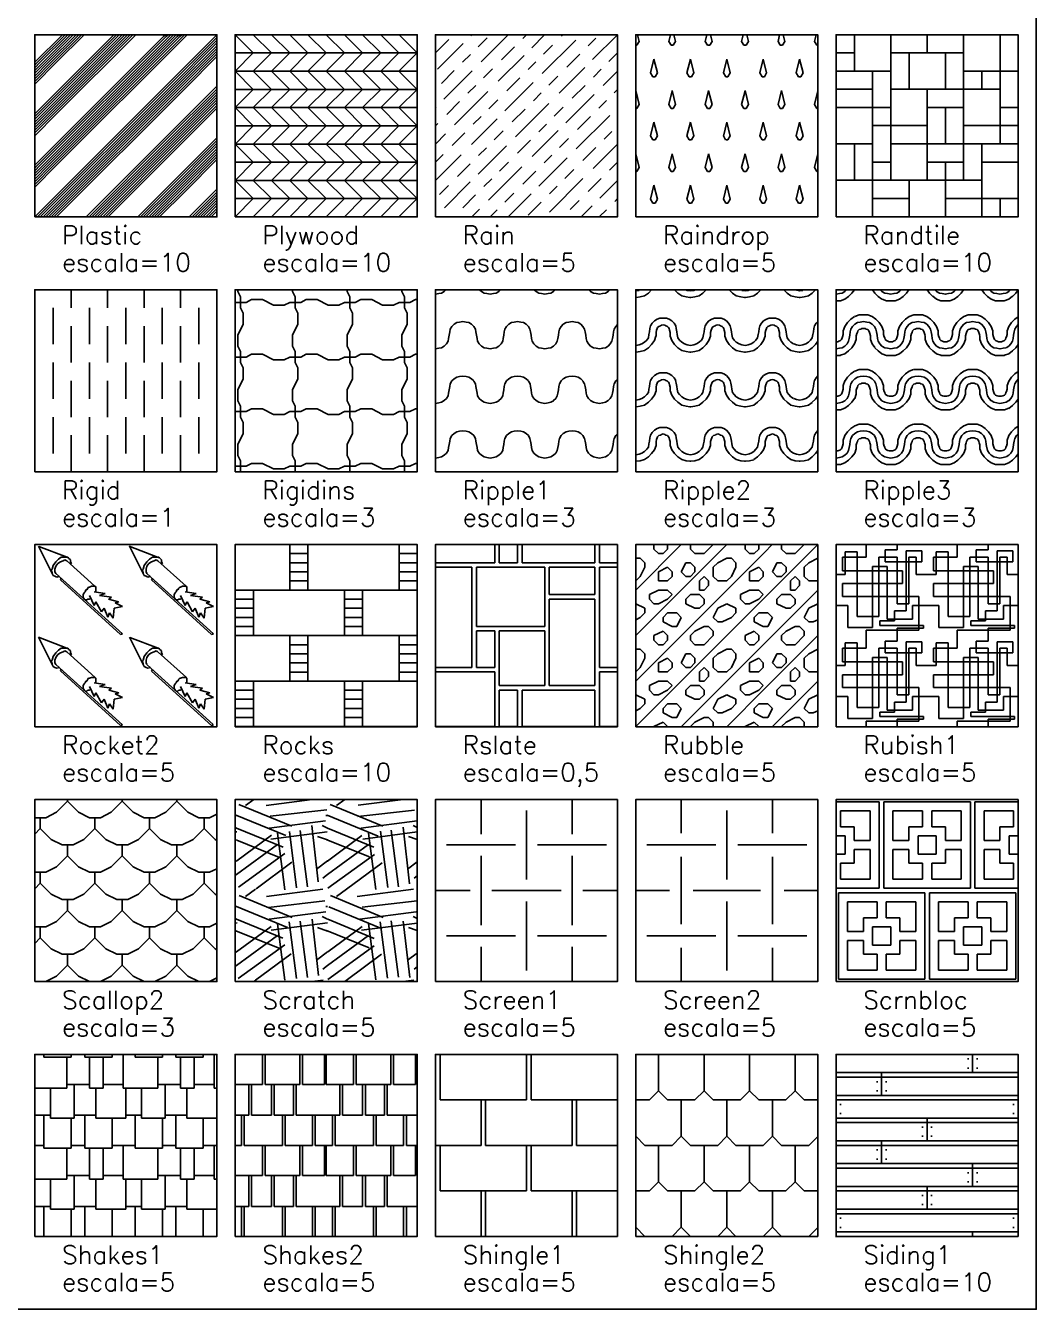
# Model space of a CAD drawing. Header units: inches. Extents: x -1 to 462, y -162 to 137.
# Drawn here: x 43.5 to 99, y -162 to -91.5 of the extents above; entities that cross this region are included whole.
import ezdxf

# ---------------------------------------------------------------- set-up
doc = ezdxf.new("R2010")
doc.units = ezdxf.units.IN
doc.header["$MEASUREMENT"] = 0
doc.layers.add('FORMATO', color=7, linetype='Continuous', plot=False)
for name, color, linetype in [('HATCH', 7, 'Continuous'), ('RECTANGLE', 7, 'Continuous'), ('TEXT', 5, 'Continuous')]:
    doc.layers.add(name, color=color, linetype=linetype)
doc.styles.add('nr', font='simplex.shx')

msp = doc.modelspace()

# ---------------------------------------------------------------- hatches: boundary and pattern name
at = {"layer": 'HATCH'}
h = msp.add_hatch(dxfattribs=at)
h.set_pattern_fill('PLASTIC', color=256, scale=10, style=0)
h.set_pattern_definition([(45, (44, -102), (0, 2.82843), [10]), (45, (44.15, -102), (0, 2.82843), [10]), (45, (44.3, -102), (0, 2.82843), [10]), (45, (44.45, -102), (0, 2.82843), [10]), (45, (44.6, -102), (0, 2.82843), [10]), (45, (44.75, -102), (0, 2.82843), [10]), (45, (44.9, -102), (0, 2.82843), [10]), (45, (45.05, -102), (0, 2.82843), [10]), (45, (45.2, -102), (0, 2.82843), [10])])
h.paths.add_polyline_path([(44, -102), (54, -102), (54, -92), (44, -92)])
h = msp.add_hatch(dxfattribs=at)
h.set_pattern_fill('PLYWOOD', color=256, scale=10, style=0)
h.set_pattern_definition([(0, (55, -102), (0, 1), [10]), (45, (55, -102), (1, -7e-17), [1.41421, -1.41421]), (315, (55, -102), (1, -2e-16), [1.41421, -1.41421])])
h.paths.add_polyline_path([(55, -102), (65, -102), (65, -92), (55, -92)])
h = msp.add_hatch(dxfattribs=at)
h.set_pattern_fill('RAIN', color=256, scale=5, style=0)
h.set_pattern_definition([(45, (66.5, -101.5), (1.47487, 3.47487), [2, -0.6, 2.2, -0.7, 2.6, -0.8]), (45, (67.5, -101.5), (-0.2929, 1.7071), [1, -0.65, 0.6, -0.6, 0.7, -0.7])])
h.paths.add_polyline_path([(66, -102), (76, -102), (76, -92), (66, -92)])
h = msp.add_hatch(dxfattribs=at)
h.set_pattern_fill('RAINDROP', color=256, scale=5, style=0, pattern_type=2)
h.set_pattern_definition([(283.8979, (77, -102), (1.9999987, -6.928198), [0.78062, -11.70937]), (256.1021, (77, -102), (-2, -6.928203), [0.78062, -11.70937]), (300, (76.8125, -102.7578), (2, -1e-14), [0.25, -1.75]), (240, (77.1875, -102.7578), (-2, -1e-14), [0.25, -1.75]), (0, (76.9375, -102.9743), (1, 1.73205), [0.125, -1.875])])
h.paths.add_polyline_path([(77, -102), (87, -102), (87, -92), (77, -92)])
h = msp.add_hatch(dxfattribs=at)
h.set_pattern_fill('RANDTILE', color=256, scale=10, style=0)
h.set_pattern_definition([(0, (88, -102), (10, 10), [10, 0]), (0, (90, -101), (10, 10), [2, -2, 4, -2]), (0, (88, -100), (10, 10), [8, -2]), (0, (90, -99), (10, 10), [1, -2, 2, -1, 2, -2]), (0, (91, -98), (10, 10), [9, -1]), (0, (90, -97), (10, 10), [3, -2, 3, -2]), (0, (93, -96), (10, 10), [2, -2, 4, -2]), (0, (88, -95), (10, 10), [2, -1, 6, -1]), (0, (95, -94), (10, 10), [6, -4]), (0, (88, -93), (10, 10), [1, -2, 4, -3]), (90, (88, -102), (-10, 10), [10, 0]), (90, (89, -100), (-10, 10), [2, -4, 2, -2]), (90, (90, -102), (-10, 10), [8, -2]), (90, (91, -100), (-10, 10), [8, -2]), (90, (92, -102), (-10, 10), [2, -5, 2, -1]), (90, (93, -100), (-10, 10), [5, -2, 1, -2]), (90, (94, -98), (-10, 10), [2, -1, 2, -1, 3, -1]), (90, (95, -100), (-10, 10), [8, -2]), (90, (96, -102), (-10, 10), [4, -3, 1, -2]), (90, (97, -98), (-10, 10), [7, -3])])
h.paths.add_polyline_path([(88, -102), (98, -102), (98, -92), (88, -92)])
h = msp.add_hatch(dxfattribs=at)
h.set_pattern_fill('RIGID', color=256, style=0, pattern_type=2)
h.set_pattern_definition([(270, (45, -116), (2, -4e-16), [2, -1]), (90, (46, -113), (-2, 1e-16), [2, -1])])
h.paths.add_polyline_path([(44, -116), (54, -116), (54, -106), (44, -106)])
h = msp.add_hatch(dxfattribs=at)
h.set_pattern_fill('RIGIDINS', color=256, scale=3, style=0)
h.set_pattern_definition([(0, (55, -115.7), (3, 3), [0.6, -2.4]), (0, (57.1, -115.85), (3, 3), [0.6, -2.4]), (0, (55.9, -115.55), (3, 3), [0.6, -2.4]), (90, (55.3, -116), (-3, 3), [0.6, -2.4]), (90, (55.15, -115.1), (-3, 3), [0.6, -2.4]), (90, (55.45, -113.9), (-3, 3), [0.6, -2.4]), (26.565, (55.6, -115.7), (3, 1e-09), [0.3354, -6.3728]), (26.565, (57.7, -115.85), (3, 1e-09), [0.3354, -6.3728]), (116.565, (55.3, -115.4), (-1e-09, 3), [0.3354, -6.3728]), (116.565, (55.45, -113.3), (-1e-09, 3), [0.3354, -6.3728]), (63.435, (55.15, -114.5), (2e-10, 3), [0.6708, -6.0374]), (333.435, (56.5, -115.55), (3, -1e-09), [0.6708, -6.0374])])
h.paths.add_polyline_path([(55, -116), (65, -116), (65, -106), (55, -106)])
h = msp.add_hatch(dxfattribs=at)
h.set_pattern_fill('RIPPLE1', color=256, scale=3, style=0, pattern_type=2)
h.set_pattern_definition([(170.5377, (69, -115.25), (-3, -1e-06), [0.18248, -18.0658]), (168.69, (68.82, -115.22), (-3, -1e-06), [0.15297, -15.1441]), (149.036, (68.67, -115.19), (-6, 3.000004), [0.17493, -17.31793]), (135, (68.52, -115.1), (-3, 0), [0.1697, -4.07294]), (120.964, (68.4, -114.98), (-6.000007, 8.999994), [0.17493, -17.31793]), (101.31, (68.31, -114.83), (-2.999993, 12.000002), [0.15297, -15.1441]), (99.4623, (68.28, -114.68), (-2.999994, 15.000002), [0.18248, -18.0658]), (99.4623, (68.25, -114.5), (-2.999994, 15.000002), [0.18248, -18.0658]), (101.31, (68.22, -114.32), (-2.999993, 12.000002), [0.15297, -15.1441]), (120.964, (68.19, -114.17), (-6.000007, 8.999994), [0.17493, -17.31793]), (135, (68.1, -114.02), (-3, 0), [0.1697, -4.07294]), (149.036, (67.98, -113.9), (-6, 3.000004), [0.17493, -17.31793]), (168.69, (67.83, -113.81), (-3, -1e-06), [0.15297, -15.1441]), (170.5377, (67.68, -113.78), (-3, -1e-06), [0.18248, -18.0658]), (9.4623, (67.32, -113.78), (15.000002, 2.999994), [0.18248, -18.0658]), (11.31, (67.17, -113.81), (12.000002, 2.999993), [0.15297, -15.1441]), (30.964, (67.02, -113.9), (8.999994, 6.000007), [0.17493, -17.31793]), (45, (66.9, -114.02), (0, 3), [0.1697, -4.07294]), (59.036, (66.81, -114.17), (3.000004, 6), [0.17493, -17.31793]), (78.69, (66.78, -114.32), (-1e-06, 3), [0.15297, -15.1441]), (80.5377, (66.75, -114.5), (-1e-06, 3), [0.18248, -18.0658]), (80.5377, (66.72, -114.68), (-1e-06, 3), [0.18248, -18.0658]), (78.69, (66.69, -114.83), (-1e-06, 3), [0.15297, -15.1441]), (59.036, (66.6, -114.98), (3.000004, 6), [0.17493, -17.31793]), (45, (66.48, -115.1), (0, 3), [0.1697, -4.07294]), (30.964, (66.33, -115.19), (8.999994, 6.000007), [0.17493, -17.31793]), (11.31, (66.18, -115.22), (12.000002, 2.999993), [0.15297, -15.1441]), (9.4623, (66, -115.25), (15.000002, 2.999994), [0.18248, -18.0658])])
h.paths.add_polyline_path([(66, -116), (76, -116), (76, -106), (66, -106)])
h = msp.add_hatch(dxfattribs=at)
h.set_pattern_fill('RIPPLE2', color=256, scale=3, style=0, pattern_type=2)
h.set_pattern_definition([(90, (78.89, -114.56), (-3, 3), [0.21, -2.79]), (104.036, (78.89, -114.35), (-2.999994, 9), [0.1237, -12.24563]), (108.435, (78.86, -114.23), (-2.999995, 6), [0.09487, -9.39196]), (116.565, (78.83, -114.14), (-3, 3), [0.0671, -6.6411]), (135, (78.8, -114.08), (-3, 0), [0.08485, -4.1578]), (161.565, (78.74, -114.02), (-3, -4e-06), [0.09487, -9.39196]), (153.435, (78.65, -113.99), (-3, 1e-06), [0.0671, -6.6411]), (161.565, (78.59, -113.96), (-3, -4e-06), [0.09487, -9.39196]), (125.5377, (79.13, -115.01), (-9.000005, 11.999995), [0.25807, -25.5489]), (110.556, (78.98, -114.8), (-5.999988, 15.000006), [0.25632, -25.3757]), (171.87, (79.97, -115.43), (-2.999998, 7e-07), [0.21213, -21.00107]), (165.964, (79.76, -115.4), (-3, -3e-06), [0.2474, -12.12193]), (144.4623, (79.52, -115.34), (-8.999999, 6.000003), [0.25807, -25.5489]), (135, (79.31, -115.19), (-3, 0), [0.25456, -3.9881]), (0, (79.97, -115.43), (3, 3), [0.03, -2.97]), (180, (77.03, -115.43), (-3, -3), [0.03, -2.97]), (18.435, (78.41, -113.96), (6, 2.999995), [0.09487, -9.39196]), (26.565, (78.35, -113.99), (3, 3), [0.0671, -6.6411]), (18.435, (78.26, -114.02), (6, 2.999995), [0.09487, -9.39196]), (45, (78.2, -114.08), (0, 3), [0.08485, -4.1578]), (63.435, (78.17, -114.14), (1e-06, 3), [0.0671, -6.6411]), (71.565, (78.14, -114.23), (-4e-06, 3), [0.09487, -9.39196]), (75.964, (78.11, -114.35), (-3e-06, 3), [0.1237, -12.24563]), (90, (78.11, -114.56), (-3, 3), [0.21, -2.79]), (69.444, (78.02, -114.8), (2.999993, 9.000002), [0.25632, -25.3757]), (54.4623, (77.87, -115.01), (6.000003, 8.999999), [0.25807, -25.5489]), (45, (77.69, -115.19), (0, 3), [0.25456, -3.9881]), (35.5377, (77.48, -115.34), (11.999995, 9.000005), [0.25807, -25.5489]), (14.036, (77.24, -115.4), (9, 2.999994), [0.2474, -12.12193]), (8.13, (77.03, -115.43), (17.999999, 2.999998), [0.21213, -21.00107]), (9.4623, (77, -115.07), (15.000002, 2.999994), [0.18248, -18.0658]), (21.8014, (77.18, -115.04), (6, 2.999998), [0.16156, -15.99394]), (30.964, (77.33, -114.98), (8.999994, 6.000007), [0.17493, -17.31793]), (45, (77.48, -114.89), (0, 3), [0.1697, -4.07294]), (53.13, (77.6, -114.77), (6, 9), [0.15, -14.85]), (80.5377, (77.69, -114.65), (-1e-06, 3), [0.18248, -18.0658]), (78.69, (77.72, -114.47), (-1e-06, 3), [0.15297, -15.1441]), (80.5377, (77.75, -114.32), (-1e-06, 3), [0.18248, -18.0658]), (78.69, (77.78, -114.14), (-1e-06, 3), [0.15297, -15.1441]), (59.036, (77.81, -113.99), (3.000004, 6), [0.17493, -17.31793]), (45, (77.9, -113.84), (0, 3), [0.1697, -4.07294]), (30.964, (78.02, -113.72), (8.999994, 6.000007), [0.17493, -17.31793]), (21.8014, (78.17, -113.63), (6, 2.999998), [0.16156, -15.99394]), (0, (78.32, -113.57), (3, 3), [0.18, -2.82]), (180, (78.68, -113.57), (-3, -3), [0.18, -2.82]), (158.1986, (78.83, -113.63), (-9, 3), [0.16156, -15.99394]), (149.036, (78.98, -113.72), (-6, 3.000004), [0.17493, -17.31793]), (135, (79.1, -113.84), (-3, 0), [0.1697, -4.07294]), (120.964, (79.19, -113.99), (-6.000007, 8.999994), [0.17493, -17.31793]), (101.31, (79.22, -114.14), (-2.999993, 12.000002), [0.15297, -15.1441]), (99.4623, (79.25, -114.32), (-2.999994, 15.000002), [0.18248, -18.0658]), (101.31, (79.28, -114.47), (-2.999993, 12.000002), [0.15297, -15.1441]), (99.4623, (79.31, -114.65), (-2.999994, 15.000002), [0.18248, -18.0658]), (126.87, (79.4, -114.77), (-3, 3), [0.15, -14.85]), (135, (79.52, -114.89), (-3, 0), [0.1697, -4.07294]), (149.036, (79.67, -114.98), (-6, 3.000004), [0.17493, -17.31793]), (158.1986, (79.82, -115.04), (-9, 3), [0.16156, -15.99394]), (170.5377, (80, -115.07), (-3, -1e-06), [0.18248, -18.0658])])
h.paths.add_polyline_path([(77, -116), (87, -116), (87, -106), (77, -106)])
h = msp.add_hatch(dxfattribs=at)
h.set_pattern_fill('RIPPLE3', color=256, scale=3, style=0, pattern_type=2)
h.set_pattern_definition([(180, (89.53, -113.39), (-3, -3), [0.03, -2.97]), (180, (89.74, -113.39), (-3, -3), [0.21, -2.79]), (159.444, (89.98, -113.48), (-9.000002, 2.999993), [0.25632, -25.3757]), (144.4623, (90.19, -113.63), (-8.999999, 6.000003), [0.25807, -25.5489]), (135, (90.37, -113.81), (-3, 0), [0.25456, -3.9881]), (125.5377, (90.52, -114.02), (-9.000005, 11.999995), [0.25807, -25.5489]), (180, (91, -114.86), (-3, -3), [0.09, -2.91]), (153.435, (90.91, -114.86), (-3, 1e-06), [0.0671, -6.6411]), (161.565, (90.85, -114.83), (-3, -4e-06), [0.09487, -9.39196]), (135, (90.76, -114.8), (-3, 0), [0.08485, -4.1578]), (108.435, (90.7, -114.74), (-2.999995, 6), [0.09487, -9.39196]), (116.565, (90.67, -114.65), (-3, 3), [0.0671, -6.6411]), (104.036, (90.64, -114.59), (-2.999994, 9), [0.1237, -12.24563]), (90, (90.61, -114.47), (-3, 3), [0.21, -2.79]), (110.556, (90.61, -114.26), (-5.999988, 15.000006), [0.25632, -25.3757]), (0, (89.47, -113.39), (3, 3), [0.03, -2.97]), (0, (89.26, -113.39), (3, 3), [0.21, -2.79]), (20.556, (89.02, -113.48), (15.000006, 5.999988), [0.25632, -25.3757]), (35.5377, (88.81, -113.63), (11.999995, 9.000005), [0.25807, -25.5489]), (45, (88.63, -113.81), (0, 3), [0.25456, -3.9881]), (54.4623, (88.48, -114.02), (6.000003, 8.999999), [0.25807, -25.5489]), (69.444, (88.39, -114.26), (2.999993, 9.000002), [0.25632, -25.3757]), (90, (88.39, -114.47), (-3, 3), [0.21, -2.79]), (75.964, (88.36, -114.59), (-3e-06, 3), [0.1237, -12.24563]), (63.435, (88.33, -114.65), (1e-06, 3), [0.0671, -6.6411]), (71.565, (88.3, -114.74), (-4e-06, 3), [0.09487, -9.39196]), (45, (88.24, -114.8), (0, 3), [0.08485, -4.1578]), (18.435, (88.15, -114.83), (6, 2.999995), [0.09487, -9.39196]), (26.565, (88.09, -114.86), (3, 3), [0.0671, -6.6411]), (0, (88, -114.86), (3, 3), [0.09, -2.91]), (170.5377, (91, -115.25), (-3, -1e-06), [0.18248, -18.0658]), (168.69, (90.82, -115.22), (-3, -1e-06), [0.15297, -15.1441]), (149.036, (90.67, -115.19), (-6, 3.000004), [0.17493, -17.31793]), (135, (90.52, -115.1), (-3, 0), [0.1697, -4.07294]), (120.964, (90.4, -114.98), (-6.000007, 8.999994), [0.17493, -17.31793]), (101.31, (90.31, -114.83), (-2.999993, 12.000002), [0.15297, -15.1441]), (99.4623, (90.28, -114.68), (-2.999994, 15.000002), [0.18248, -18.0658]), (99.4623, (90.25, -114.5), (-2.999994, 15.000002), [0.18248, -18.0658]), (101.31, (90.22, -114.32), (-2.999993, 12.000002), [0.15297, -15.1441]), (120.964, (90.19, -114.17), (-6.000007, 8.999994), [0.17493, -17.31793]), (135, (90.1, -114.02), (-3, 0), [0.1697, -4.07294]), (149.036, (89.98, -113.9), (-6, 3.000004), [0.17493, -17.31793]), (168.69, (89.83, -113.81), (-3, -1e-06), [0.15297, -15.1441]), (170.5377, (89.68, -113.78), (-3, -1e-06), [0.18248, -18.0658]), (9.4623, (89.32, -113.78), (15.000002, 2.999994), [0.18248, -18.0658]), (11.31, (89.17, -113.81), (12.000002, 2.999993), [0.15297, -15.1441]), (30.964, (89.02, -113.9), (8.999994, 6.000007), [0.17493, -17.31793]), (45, (88.9, -114.02), (0, 3), [0.1697, -4.07294]), (59.036, (88.81, -114.17), (3.000004, 6), [0.17493, -17.31793]), (78.69, (88.78, -114.32), (-1e-06, 3), [0.15297, -15.1441]), (80.5377, (88.75, -114.5), (-1e-06, 3), [0.18248, -18.0658]), (80.5377, (88.72, -114.68), (-1e-06, 3), [0.18248, -18.0658]), (78.69, (88.69, -114.83), (-1e-06, 3), [0.15297, -15.1441]), (59.036, (88.6, -114.98), (3.000004, 6), [0.17493, -17.31793]), (45, (88.48, -115.1), (0, 3), [0.1697, -4.07294]), (30.964, (88.33, -115.19), (8.999994, 6.000007), [0.17493, -17.31793]), (11.31, (88.18, -115.22), (12.000002, 2.999993), [0.15297, -15.1441]), (9.4623, (88, -115.25), (15.000002, 2.999994), [0.18248, -18.0658]), (0, (88.03, -115.61), (3, 3), [0.21, -2.79]), (20.556, (88.24, -115.61), (15.0000055, 5.999988), [0.25632, -25.3757]), (35.5377, (88.48, -115.52), (11.999995, 9.000005), [0.25807, -25.5489]), (45, (88.69, -115.37), (0, 3), [0.25456, -3.9881]), (54.4623, (88.87, -115.19), (6.000003, 8.999999), [0.25807, -25.5489]), (69.444, (89.02, -114.98), (2.999993, 9.000002), [0.25632, -25.3757]), (90, (89.11, -114.74), (-3, 3), [0.21, -2.79]), (75.964, (89.11, -114.53), (-3e-06, 3), [0.1237, -12.24563]), (63.435, (89.14, -114.41), (1e-06, 3), [0.0671, -6.6411]), (71.565, (89.17, -114.35), (-4e-06, 3), [0.09487, -9.39196]), (45, (89.2, -114.26), (0, 3), [0.08485, -4.1578]), (18.435, (89.26, -114.2), (6, 2.999995), [0.09487, -9.39196]), (26.565, (89.35, -114.17), (3, 3), [0.0671, -6.6411]), (0, (89.41, -114.14), (3, 3), [0.09, -2.91]), (180, (88.03, -115.61), (-3, -3), [0.03, -2.97]), (0, (90.97, -115.61), (3, 3), [0.03, -2.97]), (135, (90.31, -115.37), (-3, 0), [0.25456, -3.9881]), (144.4623, (90.52, -115.52), (-8.999999, 6.000003), [0.25807, -25.5489]), (159.444, (90.76, -115.61), (-9.000002, 2.999993), [0.25632, -25.3757]), (180, (90.97, -115.61), (-3, -3), [0.21, -2.79]), (110.556, (89.98, -114.98), (-5.999988, 15.000006), [0.25632, -25.3757]), (125.5377, (90.13, -115.19), (-9.000005, 11.999995), [0.25807, -25.5489]), (180, (89.59, -114.14), (-3, -3), [0.09, -2.91]), (153.435, (89.65, -114.17), (-3, 1e-06), [0.0671, -6.6411]), (161.565, (89.74, -114.2), (-3, -4e-06), [0.09487, -9.39196]), (135, (89.8, -114.26), (-3, 0), [0.08485, -4.1578]), (108.435, (89.83, -114.35), (-2.999995, 6), [0.09487, -9.39196]), (116.565, (89.86, -114.41), (-3, 3), [0.0671, -6.6411]), (104.036, (89.89, -114.53), (-2.999994, 9), [0.1237, -12.24563]), (90, (89.89, -114.74), (-3, 3), [0.21, -2.79])])
h.paths.add_polyline_path([(88, -116), (98, -116), (98, -106), (88, -106)])
h = msp.add_hatch(dxfattribs=at)
h.set_pattern_fill('ROCKET2', color=256, scale=5, style=0, pattern_type=2)
h.set_pattern_definition([(114.444, (47.25, -128.35), (-5.00001, 9.999996), [0.60415, -59.81108]), (243.435, (47.35, -128.15), (-2e-06, -5), [0.2236, -10.9567]), (118.6105, (47.65, -128.7), (-25.000034, 44.999982), [0.6265, -62.02332]), (233.13, (47.8, -128.5), (-10, -15), [0.25, -24.75]), (111.801, (48, -129), (-5, 10), [0.5385, -26.3873]), (248.199, (48.1, -128.75), (-5, -15), [0.26926, -26.65657]), (123.69, (48.3, -129.05), (-5, 5), [0.36056, -17.6672]), (264.8056, (48.35, -128.5), (4e-06, -5), [0.55227, -54.67454]), (192.529, (48.8, -128.4), (-20.000002, -4.999997), [0.46098, -45.63674]), (333.435, (48.4, -128.2), (5, -2e-06), [0.4472, -10.7331]), (194.036, (48.6, -128.15), (-15, -4.99999), [0.20615, -20.4094]), (344.745, (48.05, -128), (20.000003, -4.999993), [0.5701, -56.4387]), (213.69, (48.2, -127.9), (-5, -5), [0.1803, -17.8475]), (351.254, (47.55, -127.8), (34.999997, -5.000021), [0.65765, -65.1071]), (198.435, (47.85, -127.7), (-10, -5), [0.3162, -15.4952]), (350.538, (47.25, -127.6), (5, 2e-06), [0.6083, -29.80553]), (63.435, (45.4, -126.95), (2e-06, 5), [0.1118, -11.0685]), (137.7263, (48.7, -129.95), (-49.999991, 45.000011), [4.45982, -69.87052]), (206.565, (48.8, -129.9), (-5, -5), [0.1118, -11.0685]), (317.8624, (46.7, -128), (49.9999962, -45.0000064), [2.83196, -138.76606]), (0, (47.35, -127.6), (5, 5), [0, -5]), (270, (47.35, -127.5), (5, -5), [0.1, -4.9]), (270, (47.35, -127.45), (5, -5), [0.05, -4.95]), (270, (47.35, -127.4), (5, -5), [0.05, -4.95]), (270, (47.35, -127.35), (5, -5), [0.05, -4.95]), (315, (47.3, -127.3), (5, -1e-15), [0.0707, -7.0004]), (0, (47.25, -127.3), (5, 5), [0.05, -4.95]), (0, (47.2, -127.3), (5, 5), [0.05, -4.95]), (0, (47.15, -127.3), (5, 5), [0.05, -4.95]), (0, (47.1, -127.3), (5, 5), [0.05, -4.95]), (26.565, (47, -127.35), (5, 5), [0.1118, -11.0685]), (0, (46.95, -127.35), (5, 5), [0.05, -4.95]), (45, (46.9, -127.4), (0, 5), [0.0707, -7.0004]), (63.435, (46.85, -127.5), (2e-06, 5), [0.1118, -11.0685]), (0, (46.8, -127.5), (5, 5), [0.05, -4.95]), (63.435, (46.75, -127.6), (2e-06, 5), [0.1118, -11.0685]), (45, (46.7, -127.65), (0, 5), [0.0707, -7.0004]), (63.435, (46.65, -127.75), (2e-06, 5), [0.1118, -11.0685]), (90, (46.65, -127.8), (-5, 5), [0.05, -4.95]), (90, (46.65, -127.85), (-5, 5), [0.05, -4.95]), (90, (46.65, -127.9), (-5, 5), [0.05, -4.95]), (116.565, (46.7, -128), (-5, 5), [0.1118, -11.0685]), (0, (46.7, -128), (5, 5), [0, -5]), (135, (46.75, -128.05), (-5, 0), [0.0707, -7.0004]), (180, (46.85, -128.05), (-5, -5), [0.1, -4.9]), (225, (46.9, -128), (-6e-16, -5), [0.0707, -7.0004]), (180, (47, -128), (-5, -5), [0.1, -4.9]), (225, (47.05, -127.95), (-6e-16, -5), [0.0707, -7.0004]), (333.435, (45.65, -125.85), (5, -2e-06), [0.1118, -11.0685]), (26.565, (45.55, -125.9), (5, 5), [0.1118, -11.0685]), (18.435, (45.4, -125.95), (10, 5), [0.1581, -15.6533]), (33.69, (45.25, -126.05), (5, 5), [0.1803, -17.8475]), (56.31, (45.15, -126.2), (5, 10), [0.1803, -17.8475]), (71.565, (45.1, -126.35), (-6e-06, 5), [0.1581, -15.6533]), (90, (45.1, -126.5), (-5, 5), [0.15, -4.85]), (116.565, (45.15, -126.6), (-5, 5), [0.1118, -11.0685]), (225, (46, -126.05), (-6e-16, -5), [0.0707, -7.0004]), (296.565, (45.95, -125.95), (5, -5), [0.1118, -11.0685]), (270, (45.95, -125.85), (5, -5), [0.1, -4.9]), (315, (45.85, -125.75), (5, -1e-15), [0.1414, -6.9296]), (315, (45.8, -125.7), (5, -1e-15), [0.0707, -7.0004]), (0, (45.7, -125.7), (5, 5), [0.1, -4.9]), (0, (45.6, -125.7), (5, 5), [0.1, -4.9]), (0, (45.45, -125.7), (5, 5), [0.15, -4.85]), (33.69, (45.3, -125.8), (5, 5), [0.1803, -17.8475]), (45, (45.15, -125.95), (0, 5), [0.2121, -6.859]), (53.13, (45, -126.15), (10, 15), [0.25, -24.75]), (75.964, (44.95, -126.35), (-5e-06, 5), [0.20616, -20.4094]), (45, (44.9, -126.4), (0, 5), [0.0707, -7.0004]), (108.435, (44.95, -126.55), (-5, 10), [0.1581, -15.6533]), (90, (44.95, -126.6), (-5, 5), [0.05, -4.95]), (116.565, (45, -126.7), (-5, 5), [0.1118, -11.0685]), (153.435, (45.1, -126.75), (-5, 2e-06), [0.1118, -11.0685]), (153.435, (45.2, -126.8), (-5, 2e-06), [0.1118, -11.0685]), (198.435, (45.35, -126.75), (-10, -5), [0.1581, -15.6533]), (296.565, (44.2, -125.1), (5, -5), [1.677, -9.5033]), (338.8387, (44.2, -125.1), (64.9999837, -25.0000452), [1.66207, -164.54563]), (317.9108, (45.15, -126.6), (49.9999719, -45.0000331), [2.08866, -206.77732]), (317.9108, (45.75, -125.9), (49.9999719, -45.0000331), [2.08866, -206.77732])])
h.paths.add_polyline_path([(44, -130), (54, -130), (54, -120), (44, -120)])
h = msp.add_hatch(dxfattribs=at)
h.set_pattern_fill('ROCKS', color=256, scale=10, style=0, pattern_type=2)
h.set_pattern_definition([(0, (55, -130), (0, 2.5), []), (90, (56, -130), (-3, 2.5), [2.5, -2.5]), (90, (55, -130), (-3, 2.5), [2.5, -2.5]), (0, (55, -129.5), (3, 2.5), [1, -5]), (0, (55, -129), (3, 2.5), [1, -5]), (0, (55, -128.5), (3, 2.5), [1, -5]), (0, (55, -128), (3, 2.5), [1, -5])])
h.paths.add_polyline_path([(55, -130), (65, -130), (65, -120), (55, -120)])
h = msp.add_hatch(dxfattribs=at)
h.set_pattern_fill('RSLATE', color=256, scale=0.5, style=0, pattern_type=2)
h.set_pattern_definition([(90, (66, -130), (-9, 6e-16), [3, -0.25, 5.5, -0.25]), (0, (66, -130), (0, 9), [3.25, -0.25, 1, -0.25, 4, -0.25]), (0, (66, -121.25), (0, 9), [2, -0.25, 3.75, -0.25, 2.5, -0.25]), (90, (74.75, -130), (-9, 6e-16), [2, -0.25, 4.75, -0.25, 1.5, -0.25]), (90, (69.25, -130), (-9, 6e-16), [3, -0.25, 2, -3.75]), (90, (69.5, -130), (-9, 6e-16), [2, -0.25, 3, -3.75]), (90, (70.5, -130), (-9, 6e-16), [2, -7]), (90, (70.75, -130), (-9, 6e-16), [2, -7]), (180, (74.75, -128), (-1e-15, -9), [4, -0.25, 1, -3.75]), (180, (74.75, -127.75), (-1e-15, -9), [2.5, -0.25, 2.5, -3.75]), (0, (66, -127), (0, 9), [3.25, -5.75]), (0, (66, -126.75), (0, 9), [2, -0.25, 1, -5.75]), (0, (66, -124.75), (0, 9), [-2.25, 1, -0.25, 2.5, -3]), (0, (66, -124.5), (0, 9), [-2.25, 3.75, -3]), (270, (72, -121.25), (9, -2e-15), [3.25, -0.25, 3, -2.5]), (270, (72.25, -121.25), (9, -2e-15), [1.5, -0.25, 4.75, -2.5]), (180, (74.75, -123), (-1e-15, -9), [2.5, -6.5]), (180, (74.75, -122.75), (-1e-15, -9), [2.5, -6.5]), (270, (68, -121.25), (9, -2e-15), [5.5, -3.5]), (270, (68.25, -121.25), (9, -2e-15), [3.25, -0.25, 2, -3.5])])
h.paths.add_polyline_path([(66, -130), (76, -130), (76, -120), (66, -120)])
h = msp.add_hatch(dxfattribs=at)
h.set_pattern_fill('RUBBLE', color=256, scale=5, style=0)
h.set_pattern_definition([(45, (77, -130), (3e-16, 2.5), [5]), (0, (79, -129.5), (5, 5), [0.25, -1.5, 0.25, -3]), (0, (81.5, -129.25), (5, 5), [0.25, -4.75]), (0, (78.75, -128.75), (5, 5), [0.5, -4.5]), (0, (80.25, -128.5), (5, 5), [0.25, -4.75]), (0, (78, -128.25), (5, 5), [0.25, -4.75]), (0, (80, -127.75), (5, 5), [0.5, -4.5]), (0, (78.25, -127.5), (5, 5), [0.5, -1.75, 0.25, -2.5]), (0, (78.25, -127), (5, 5), [0.5, -2.75, 0.5, -1.25]), (0, (79.75, -126.75), (5, 5), [0.25, -4.75]), (0, (79.75, -126), (5, 5), [0.25, -4.75]), (0, (77, -125.75), (5, 5), [0.25, -4.75]), (0, (78.25, -125.5), (5, 5), [0.25, -1.75, 0.5, -2.5]), (90, (77.5, -128.75), (-5, 5), [0.25, -2.25, 0.25, -2.25]), (90, (77.75, -128), (-5, 5), [0.25, -4.75]), (90, (78, -125.25), (-5, 5), [0.25, -4.75]), (90, (78.25, -127), (-5, 5), [0.5, -4.5]), (90, (78.5, -129.25), (-5, 5), [0.25, -4.75]), (90, (78.75, -125.25), (-5, 5), [0.25, -4.75]), (90, (79, -126.75), (-5, 5), [0.25, -4.75]), (90, (79.75, -128.25), (-5, 5), [0.25, -4.75]), (90, (80, -125.25), (-5, 5), [0.25, -4.75]), (90, (80.25, -126.5), (-5, 5), [0.25, -4.75]), (90, (80.5, -127.5), (-5, 5), [0.5, -4.5]), (90, (80.75, -128.25), (-5, 5), [0.25, -4.75]), (90, (81, -127.25), (-5, 5), [0.25, -4.75]), (90, (81.25, -130), (-5, 5), [0.25, -3, 0.5, -1.25]), (45, (77, -127), (3e-16, 5), [0.3535, -1.76775, 0.3535, -2.47485, 0.3535, -1.76797]), (45, (78.5, -129), (3e-16, 5), [0.3535, -2.47485, 0.3535, -0.707, 0.3535, -2.8287]), (45, (77.25, -129), (6e-16, 5), [0.35355, -4.5962, 0.7071, -1.4142]), (45, (78.75, -128), (6e-16, 5), [0.35355, -1.4142, 0.35355, -4.94975]), (45, (78.75, -127), (6e-16, 5), [0.3536, -6.7175]), (45, (79.75, -128), (6e-16, 5), [0.3536, -6.7175]), (45, (80.75, -127.5), (6e-16, 5), [0.3536, -6.7175]), (45, (80, -130), (6e-16, 5), [0.3536, -6.7175]), (135, (78.75, -130), (-5, 6e-16), [0.3536, -6.7175]), (135, (81.25, -129.75), (-5, 6e-16), [0.35355, -4.94975, 0.35355, -1.4142]), (135, (79.75, -126.75), (-5, 6e-16), [0.3536, -6.7175]), (135, (78.25, -125.5), (-5, 6e-16), [0.3536, -6.7175]), (135, (81.5, -129.25), (-5, 6e-16), [0.3536, -6.7175]), (135, (79.5, -129), (-5, 6e-16), [0.3536, -6.7175]), (135, (79, -126.5), (-5, 6e-16), [0.3536, -6.7175]), (135, (81.5, -127), (-5, 6e-16), [0.3536, -6.7175]), (135, (80.75, -128), (-5, 6e-16), [0.3536, -6.7175]), (135, (79, -127.75), (-5, 6e-16), [0.3536, -6.7175]), (135, (78, -128.25), (-5, 6e-16), [0.35355, -3.53553, 0.35355, -2.82843]), (135, (81, -127), (-5, 6e-16), [0.35355, -0.7071, 0.35355, -5.65685]), (26.565, (80.25, -129.75), (5, 2e-09), [0.559, -2.795, 0.559, -7.26734]), (26.565, (81.5, -128.5), (5, 2e-09), [0.559, -5.031, 0.559, -5.03134]), (26.565, (81.75, -129.25), (5, 2e-09), [0.559, -10.6213]), (26.565, (77.75, -127.75), (5, 2e-09), [0.559, -10.6213]), (26.565, (78.25, -126.5), (5, 2e-09), [0.559, -10.6213]), (26.565, (78, -130), (5, 2e-09), [0.559, -10.6213]), (63.435, (79.5, -126.5), (3e-10, 5), [0.559, -10.6213]), (63.435, (79.25, -129.5), (3e-10, 5), [0.559, -10.6213]), (63.435, (81.25, -129), (3e-10, 5), [0.559, -10.6213]), (63.435, (77.25, -126.75), (3e-10, 5), [0.559, -10.6213]), (153.435, (80.25, -128.5), (-5, 3e-10), [0.559, -10.6213]), (153.435, (79, -129.5), (-5, 3e-10), [0.559, -10.6213]), (153.435, (77.5, -128.5), (-5, 3e-10), [0.559, -10.6213])])
h.paths.add_polyline_path([(77, -130), (87, -130), (87, -120), (77, -120)])
h = msp.add_hatch(dxfattribs=at)
h.set_pattern_fill('RUBISH1', color=256, scale=5, style=0, pattern_type=2)
h.set_pattern_definition([(90, (91.35, -130), (-5, 5), [0.4, -4.6]), (180, (92.8, -129.6), (-5, -5), [1.45, -3.55]), (270, (92.8, -129.45), (5, -5), [0.15, -4.85]), (0, (90.4, -129.45), (5, 5), [2.4, -2.6]), (270, (90.4, -129.2), (5, -5), [0.25, -4.75]), (180, (91.2, -129.2), (-5, -5), [0.8, -4.2]), (270, (91.2, -128.65), (5, -5), [0.55, -4.45]), (180, (91.85, -128.65), (-5, -5), [0.65, -4.35]), (270, (91.85, -125.35), (5, -5), [3.3, -1.7]), (180, (92.7, -125.35), (-5, -5), [0.85, -4.15]), (90, (92.7, -125.95), (-5, 5), [0.6, -4.4]), (0, (90.7, -125.95), (5, 5), [2, -3]), (270, (90.7, -125.3), (5, -5), [0.65, -4.35]), (180, (91.35, -125.3), (-5, -5), [0.65, -4.35]), (270, (91.35, -125), (5, -5), [0.3, -4.7]), (90, (89.65, -130), (-5, 5), [0.3, -4.7]), (180, (92.55, -129.7), (-5, -5), [2.9, -2.1]), (270, (92.55, -127.85), (5, -5), [1.85, -3.15]), (0, (88.35, -127.85), (5, 5), [4.2, -0.8]), (270, (88.35, -127.15), (5, -5), [0.7, -4.3]), (180, (91.65, -127.15), (-5, -5), [3.3, -1.7]), (270, (91.65, -126.45), (5, -5), [0.7, -4.3]), (0, (88.35, -126.45), (5, 5), [3.3, -1.7]), (270, (88.35, -125.7), (5, -5), [0.75, -4.25]), (180, (89.65, -125.7), (-5, -5), [1.3, -3.7]), (270, (89.65, -125), (5, -5), [0.7, -4.3]), (180, (93, -126.65), (-5, -5), [0.6, -4.4]), (270, (92.4, -125.7), (5, -5), [0.95, -4.05]), (0, (92, -125.7), (5, 5), [0.4, -4.6]), (90, (92, -128.25), (-5, 5), [2.55, -2.45]), (0, (91.35, -128.25), (5, 5), [0.65, -4.35]), (270, (91.35, -125.7), (5, -5), [2.55, -2.45]), (0, (90.35, -125.7), (5, 5), [1, -4]), (90, (90.35, -128.95), (-5, 5), [3.25, -1.75]), (0, (89.15, -128.95), (5, 5), [1.2, -3.8]), (270, (89.15, -125.4), (5, -5), [3.55, -1.45]), (0, (88.5, -125.4), (5, 5), [0.65, -4.35]), (90, (88.5, -126.65), (-5, 5), [1.25, -3.75]), (0, (88, -126.65), (5, 5), [0.5, -4.5]), (180, (93, -128.35), (-5, -5), [0.8, -4.2]), (90, (92.2, -129.1), (-5, 5), [0.75, -4.25]), (0, (90.8, -129.1), (5, 5), [1.4, -3.6]), (270, (90.8, -126.2), (5, -5), [2.9, -2.1]), (0, (90, -126.2), (5, 5), [0.8, -4.2]), (90, (90, -129.55), (-5, 5), [3.35, -1.65]), (0, (88.65, -129.55), (5, 5), [1.35, -3.65]), (270, (88.65, -128.35), (5, -5), [1.2, -3.8]), (0, (88, -128.35), (5, 5), [0.65, -4.35])])
h.paths.add_polyline_path([(88, -130), (98, -130), (98, -120), (88, -120)])
h = msp.add_hatch(dxfattribs=at)
h.set_pattern_fill('SCALLOP2', color=256, scale=3, style=0)
h.set_pattern_definition([(0, (44, -144), (1.5, 1.5), [0.6, -2.4]), (90, (45.8, -143.1), (-1.5, 1.5), [0.6, -2.4]), (45, (45.2, -143.7), (3e-16, 3), [0.84853, -1.2728, 0.84853, -1.2728]), (135, (46.4, -143.7), (-3, 3e-16), [0.84853, -1.2728, 0.84853, -1.2728]), (26.565, (44.6, -144), (3, 3e-09), [0.6708, -6.0374]), (26.565, (46.1, -142.5), (3, 3e-09), [0.6708, -6.0374]), (333.435, (46.4, -143.7), (3, -3e-09), [0.6708, -6.0374]), (333.435, (44.9, -142.2), (3, -3e-09), [0.6708, -6.0374])])
h.paths.add_polyline_path([(44, -144), (54, -144), (54, -134), (44, -134)])
h = msp.add_hatch(dxfattribs=at)
h.set_pattern_fill('SCRATCH', color=256, scale=5, style=0, pattern_type=2)
h.set_pattern_definition([(38.66, (59.75, -143.4), (-20, -14.999995), [0.32016, -31.69546]), (36.87, (59.4, -142.9), (-15, -10), [0.75, -24.25]), (340.017, (59.45, -141.1), (-40.000003, 14.999997), [0.58523, -57.93827]), (333.435, (59.7, -140.5), (-5, 5), [0.3354, -10.8449]), (0, (59.9, -139.95), (5, 5), [0.1, -4.9]), (36.0274, (55.5, -139.4), (-34.999987, -25.000018), [0.68007, -67.32728]), (7.3524, (56.9, -141.25), (114.9999948, 15.0000423), [3.1257, -153.1593]), (7.3524, (56.8, -140.65), (114.9999948, 15.0000423), [3.1257, -153.1593]), (6.4416, (56.75, -140), (265.00000015, 29.9999985), [3.119695, -308.849855]), (7.3524, (56.65, -139.4), (114.9999948, 15.0000423), [3.1257, -153.1593]), (337.9887, (55, -141.3), (-209.9999758, 85.00006324), [2.53476, -250.94108]), (337.62, (55, -140.65), (-60.000014, 24.9999637), [2.75772, -89.16617]), (337.6713, (55, -139.95), (194.99994063, -80.00015024), [3.02696, -299.669255]), (337.5206, (55.15, -139.35), (85.000023, -34.999948), [3.13847, -153.78508]), (277.3524, (57.25, -140.9), (15.0000423, -114.9999948), [3.1257, -153.1593]), (277.3524, (57.9, -140.8), (15.0000423, -114.9999948), [3.1257, -153.1593]), (277.3524, (58.5, -140.75), (15.0000423, -114.9999948), [3.1257, -153.1593]), (276.4416, (59.15, -140.65), (29.9999985, -265.00000015), [3.119695, -308.849855]), (36.6341, (56.05, -144), (-175.0000322, -129.9999579), [2.43002, -240.572035]), (35.9605, (55.1, -143.9), (-200.00004445, -144.99994075), [3.150395, -311.889285]), (36.2538, (55, -143.2), (-55.0000243, -39.9999643), [2.79016, -90.21522]), (36.3844, (55, -142.45), (-74.9999528, -55.0000646), [2.36009, -115.64415])])
h.paths.add_polyline_path([(55, -144), (65, -144), (65, -134), (55, -134)])
h = msp.add_hatch(dxfattribs=at)
h.set_pattern_fill('SCREEN1', color=256, scale=5, style=0, pattern_type=2)
h.set_pattern_definition([(0, (66.6, -141.5), (5, 5), [3.8, -1.2]), (180, (67.9, -144), (-5, -5), [1.9, -3.1]), (180, (71, -144), (-5, -5), [1.9, -3.1]), (90, (68.5, -140.9), (-5, 5), [1.9, -3.1]), (90, (68.5, -144), (-5, 5), [1.9, -3.1]), (270, (71, -139.6), (5, -5), [3.8, -1.2])])
h.paths.add_polyline_path([(66, -144), (76, -144), (76, -134), (66, -134)])
h = msp.add_hatch(dxfattribs=at)
h.set_pattern_fill('SCREEN2', color=256, scale=5, style=0, pattern_type=2)
h.set_pattern_definition([(270, (79.5, -139), (5, -5), [1.85, -3.15]), (90, (79.5, -144), (-5, 5), [1.85, -3.15]), (270, (77, -139.6), (5, -5), [3.8, -1.2]), (0, (77.6, -141.5), (5, 5), [3.8, -1.2]), (0, (77, -139), (5, 5), [1.85, -3.15]), (0, (80.15, -139), (5, 5), [1.85, -3.15])])
h.paths.add_polyline_path([(77, -144), (87, -144), (87, -134), (77, -134)])
h = msp.add_hatch(dxfattribs=at)
h.set_pattern_fill('SCRNBLOC', color=256, scale=5, style=0)
h.set_pattern_definition([(0, (88.125, -143.875), (2.5, 5), [4.75, -0.25]), (0, (88.125, -139.125), (2.5, 5), [4.75, -0.25]), (0, (88.625, -143.375), (2.5, 5), [1.625, -0.5, 1.625, -1.25]), (0, (89.5, -142.5), (2.5, 5), [0.75, -0.5, 0.75, -3]), (0, (90, -142), (2.5, 5), [1, -4]), (0, (88.625, -141.75), (2.5, 5), [0.875, -2, 0.875, -1.25]), (0, (88.625, -141.25), (2.5, 5), [0.875, -2, 0.875, -1.25]), (0, (90, -141), (2.5, 5), [1, -4]), (0, (89.5, -140.5), (2.5, 5), [0.75, -0.5, 0.75, -3]), (0, (88.625, -139.625), (2.5, 5), [1.625, -0.5, 1.625, -1.25]), (90, (88.125, -143.875), (-2.5, 5), [4.75, -5.25]), (90, (92.875, -143.875), (-2.5, 5), [4.75, -5.25]), (90, (88.625, -143.375), (-2.5, 5), [1.625, -0.5, 1.625, -6.25]), (90, (89.5, -142.5), (-2.5, 5), [0.75, -0.5, 0.75, -8]), (90, (90, -142), (-2.5, 5), [1, -9]), (90, (90.25, -143.375), (-2.5, 5), [0.875, -2, 0.875, -6.25]), (90, (90.75, -143.375), (-2.5, 5), [0.875, -2, 0.875, -6.25]), (90, (91, -142), (-2.5, 5), [1, -9]), (90, (91.5, -142.5), (-2.5, 5), [0.75, -0.5, 0.75, -8]), (90, (92.375, -143.375), (-2.5, 5), [1.625, -0.5, 1.625, -6.25])])
h.paths.add_polyline_path([(88, -144), (98, -144), (98, -134), (88, -134)])
h = msp.add_hatch(dxfattribs=at)
h.set_pattern_fill('SHAKES1', color=256, scale=5, style=0, pattern_type=2)
h.set_pattern_definition([(0, (44, -154.85), (5, 5), [1.75, -3.25]), (90, (45.75, -154.85), (-5, 5), [1.7, -3.3]), (0, (45.75, -154.65), (5, 5), [1.25, -3.75]), (270, (47, -153.15), (5, -5), [1.7, -3.3]), (0, (47, -154.85), (5, 5), [0.75, -4.25]), (90, (47.75, -154.85), (-5, 5), [1.7, -3.3]), (0, (47.75, -154.65), (5, 5), [1.1, -3.9]), (270, (44.5, -156.35), (5, -5), [1.65, -3.35]), (270, (44.5, -153), (5, -5), [0.15, -4.85]), (0, (44.5, -153.15), (5, 5), [1.5, -3.5]), (90, (46, -153.15), (-5, 5), [0.15, -4.85]), (270, (46, -156.5), (5, -5), [1.5, -3.5]), (0, (46, -158), (5, 5), [0.75, -4.25]), (270, (46.75, -156.35), (5, -5), [1.65, -3.35]), (270, (46.75, -153), (5, -5), [0.15, -4.85]), (0, (46.75, -153.15), (5, 5), [1.5, -3.5]), (90, (48.25, -158), (-5, 5), [1.5, -3.5]), (90, (48.25, -153.15), (-5, 5), [0.15, -4.85]), (0, (48.25, -158), (5, 5), [0.75, -4.25]), (180, (44.5, -158), (-5, -5), [0.5, -4.5]), (180, (49, -154.85), (-5, -5), [0.15, -4.85]), (90, (48.85, -154.85), (-5, 5), [1.85, -3.15]), (270, (44.85, -154.85), (5, -5), [1.65, -3.35]), (0, (44.85, -156.5), (5, 5), [1.3, -3.7]), (90, (46.15, -156.5), (-5, 5), [1.85, -3.15]), (0, (46.15, -156.35), (5, 5), [1.2, -3.8]), (270, (47.35, -154.85), (5, -5), [1.65, -3.35]), (0, (47.35, -156.5), (5, 5), [1.65, -3.35]), (90, (49, -156.5), (-5, 5), [1.65, -3.35]), (180, (44.85, -156.35), (-5, -5), [0.85, -4.15])])
h.paths.add_polyline_path([(44, -158), (54, -158), (54, -148), (44, -148)])
h = msp.add_hatch(dxfattribs=at)
h.set_pattern_fill('SHAKES2', color=256, scale=5, style=0, pattern_type=2)
h.set_pattern_definition([(0, (59.4, -158), (5, 5), [0.6, -4.4]), (180, (55.35, -158), (-5, -5), [0.35, -4.65]), (90, (55.35, -158), (-5, 5), [1.65, -3.35]), (90, (57.75, -158), (-5, 5), [1.65, -3.35]), (180, (55.75, -156.35), (-5, -5), [0.75, -4.25]), (270, (55.75, -154.65), (5, -5), [1.7, -3.3]), (90, (59.4, -158), (-5, 5), [1.65, -3.35]), (270, (57.15, -154.65), (5, -5), [1.7, -3.3]), (270, (58.2, -154.65), (5, -5), [1.7, -3.3]), (90, (59.9, -154.65), (-5, 5), [1.65, -3.35]), (90, (58.7, -154.65), (-5, 5), [1.65, -3.35]), (90, (56.65, -154.65), (-5, 5), [1.65, -3.35]), (90, (58.55, -154.65), (-5, 5), [1.65, -3.35]), (0, (58.7, -154.65), (5, 5), [1.2, -3.8]), (90, (60, -154.65), (-5, 5), [1.65, -3.35]), (0, (56.65, -154.65), (5, 5), [1.9, -3.1]), (90, (56.5, -154.65), (-5, 5), [1.65, -3.35]), (0, (55, -154.65), (5, 5), [1.5, -3.5]), (0, (58.35, -156.35), (5, 5), [1.65, -3.35]), (270, (58.35, -154.65), (5, -5), [1.7, -3.3]), (0, (57.15, -156.35), (5, 5), [1.05, -3.95]), (90, (57, -156.35), (-5, 5), [1.7, -3.3]), (0, (55.9, -156.35), (5, 5), [1.1, -3.9]), (270, (55.9, -154.65), (5, -5), [1.7, -3.3]), (90, (59.25, -158), (-5, 5), [1.65, -3.35]), (0, (57.75, -158), (5, 5), [1.5, -3.5]), (90, (57.6, -158), (-5, 5), [1.65, -3.35]), (0, (55.5, -158), (5, 5), [2.1, -2.9]), (90, (55.5, -158), (-5, 5), [1.65, -3.35])])
h.paths.add_polyline_path([(55, -158), (65, -158), (65, -148), (55, -148)])
h = msp.add_hatch(dxfattribs=at)
h.set_pattern_fill('SHINGLE1', color=256, scale=5, style=0, pattern_type=2)
h.set_pattern_definition([(270, (66.25, -153), (5, -5), [2.5, -2.5]), (0, (66.25, -155.5), (5, 5), [4.75, -0.25]), (270, (68.5, -155.5), (5, -5), [2.5, -2.5]), (180, (68.5, -158), (-5, -5), [2.5, -2.5]), (270, (68.75, -155.5), (5, -5), [2.5, -2.5]), (0, (68.75, -158), (5, 5), [2.25, -2.75]), (90, (66, -155.5), (-5, 5), [2.5, -2.5])])
h.paths.add_polyline_path([(66, -158), (76, -158), (76, -148), (66, -148)])
h = msp.add_hatch(dxfattribs=at)
h.set_pattern_fill('SHINGLE2', color=256, scale=5, style=0, pattern_type=2)
h.set_pattern_definition([(0, (77.5, -158), (0, 5), [1.5, -1, 1.5, -1]), (0, (78.75, -155.5), (0, 5), [1.5, -1, 1.5, -1]), (90, (77, -157.5), (-5, 3e-16), [2, -3]), (90, (78.25, -155), (-5, 3e-16), [2, -3]), (90, (79.5, -157.5), (-5, 3e-16), [2, -3]), (90, (80.75, -155), (-5, 3e-16), [2, -3]), (225, (77, -157.5), (-8e-16, -5), [0.7071, -6.364]), (225, (79.5, -157.5), (-8e-16, -5), [0.7071, -6.364]), (225, (78.25, -155), (-8e-16, -5), [0.7071, -6.364]), (225, (80.75, -155), (-8e-16, -5), [0.7071, -6.364]), (135, (77.5, -158), (-5, 6e-16), [0.7071, -6.364]), (135, (78.75, -155.5), (-5, 6e-16), [0.7071, -6.364]), (135, (80, -158), (-5, 6e-16), [0.7071, -6.364]), (135, (81.25, -155.5), (-5, 6e-16), [0.7071, -6.364])])
h.paths.add_polyline_path([(77, -158), (87, -158), (87, -148), (77, -148)])
h = msp.add_hatch(dxfattribs=at)
h.set_pattern_fill('SIDING1', color=256, scale=10, style=0, pattern_type=2)
h.set_pattern_definition([(0, (88, -158), (0, 1.25), [10, 0]), (0, (88, -157.75), (0, 1.25), [10, 0]), (90, (88, -157.75), (-2.5, 2.5), [1.25, -8.75]), (90, (88.25, -157.5), (-2.5, 2.5), [0, -0.5, 0, -9.5]), (90, (97.75, -157.5), (-2.5, 2.5), [0, -0.5, 0, -9.5]), (90, (93, -156.5), (-2.5, 2.5), [1.25, -8.75]), (90, (92.75, -156.25), (-2.5, 2.5), [0, -0.5, 0, -9.5]), (90, (93.25, -156.25), (-2.5, 2.5), [0, -0.5, 0, -9.5])])
h.paths.add_polyline_path([(88, -158), (98, -158), (98, -148), (88, -148)])

# ---------------------------------------------------------------- linework, layer by layer
at = {"layer": 'FORMATO'}
msp.add_lwpolyline([(-1, -162), (99, -162), (99, -21), (-1, -21)], close=True, dxfattribs=at)
at = {"layer": 'RECTANGLE'}
for points in [[(44, -102), (54, -102), (54, -92), (44, -92)], [(55, -102), (65, -102), (65, -92), (55, -92)], [(66, -102), (76, -102), (76, -92), (66, -92)], [(77, -102), (87, -102), (87, -92), (77, -92)], [(88, -102), (98, -102), (98, -92), (88, -92)], [(44, -116), (54, -116), (54, -106), (44, -106)], [(55, -116), (65, -116), (65, -106), (55, -106)], [(66, -116), (76, -116), (76, -106), (66, -106)], [(77, -116), (87, -116), (87, -106), (77, -106)], [(88, -116), (98, -116), (98, -106), (88, -106)], [(44, -130), (54, -130), (54, -120), (44, -120)], [(55, -130), (65, -130), (65, -120), (55, -120)], [(66, -130), (76, -130), (76, -120), (66, -120)], [(77, -130), (87, -130), (87, -120), (77, -120)], [(88, -130), (98, -130), (98, -120), (88, -120)], [(44, -144), (54, -144), (54, -134), (44, -134)], [(55, -144), (65, -144), (65, -134), (55, -134)], [(66, -144), (76, -144), (76, -134), (66, -134)], [(77, -144), (87, -144), (87, -134), (77, -134)], [(88, -144), (98, -144), (98, -134), (88, -134)], [(44, -158), (54, -158), (54, -148), (44, -148)], [(55, -158), (65, -158), (65, -148), (55, -148)], [(66, -158), (76, -158), (76, -148), (66, -148)], [(77, -158), (87, -158), (87, -148), (77, -148)], [(88, -158), (98, -158), (98, -148), (88, -148)]]:
    msp.add_lwpolyline(points, close=True, dxfattribs=at)

# ---------------------------------------------------------------- texts
at = {"layer": 'TEXT', "style": 'nr'}
for s, p in [('Plastic', (45.5, -103.5)), ('Plywood', (56.5, -103.5)), ('Rain', (67.5, -103.5)), ('Raindrop', (78.5, -103.5)), ('Randtile', (89.5, -103.5)), ('escala=10', (45.5, -105)), ('escala=10', (56.5, -105)), ('escala=5', (67.5, -105)), ('escala=5', (78.5, -105)), ('escala=10', (89.5, -105)), ('Rigid', (45.5, -117.5)), ('Rigidins', (56.5, -117.5)), ('Ripple1', (67.5, -117.5)), ('Ripple2', (78.5, -117.5)), ('Ripple3', (89.5, -117.5)), ('escala=1', (45.5, -119)), ('escala=3', (56.5, -119)), ('escala=3', (67.5, -119)), ('escala=3', (78.5, -119)), ('escala=3', (89.5, -119)), ('Rocket2', (45.5, -131.5)), ('Rocks', (56.5, -131.5)), ('Rslate', (67.5, -131.5)), ('Rubble', (78.5, -131.5)), ('Rubish1', (89.5, -131.5)), ('escala=5', (45.5, -133)), ('escala=10', (56.5, -133)), ('escala=0,5', (67.5, -133)), ('escala=5', (78.5, -133)), ('escala=5', (89.5, -133)), ('Scallop2', (45.5, -145.5)), ('Scratch', (56.5, -145.5)), ('Screen1', (67.5, -145.5)), ('Screen2', (78.5, -145.5)), ('Scrnbloc', (89.5, -145.5)), ('escala=3', (45.5, -147)), ('escala=5', (56.5, -147)), ('escala=5', (67.5, -147)), ('escala=5', (78.5, -147)), ('escala=5', (89.5, -147)), ('Shakes1', (45.5, -159.5)), ('Shakes2', (56.5, -159.5)), ('Shingle1', (67.5, -159.5)), ('Shingle2', (78.5, -159.5)), ('Siding1', (89.5, -159.5)), ('escala=5', (45.5, -161)), ('escala=5', (56.5, -161)), ('escala=5', (67.5, -161)), ('escala=5', (78.5, -161)), ('escala=10', (89.5, -161))]:
    msp.add_text(s, height=1, dxfattribs=at).set_placement(p)

doc.saveas('drawing.dxf')
